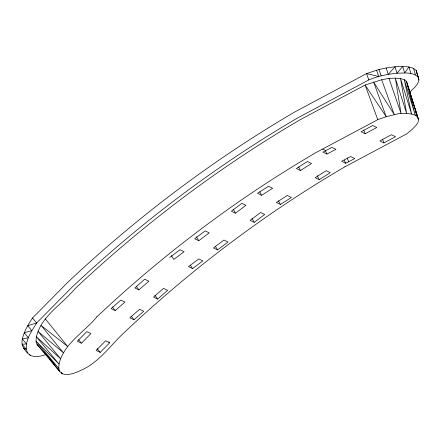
<?xml version="1.0" encoding="UTF-8"?>
<svg xmlns="http://www.w3.org/2000/svg" width="441" height="441" viewBox="0 0 441 441"><rect width="100%" height="100%" fill="white"/><g stroke="black" fill="none" stroke-linecap="round" stroke-linejoin="round"><path stroke-width="0.66" d="M418.222 121.799L418.454 119.241L406.547 81.497L404.314 79.683L400.527 78.553L395.34 78.134L388.99 78.415L381.68 79.755L365.109 85.014L300.42 119.583A1205.242 1059.442 -64 0 0 75.025 288.69C63.135 303.193 45.241 313.446 38.025 331.428C36.542 335.54 34.96 340.215 37.022 344.415L59.816 371.625L62.209 373.72C69.204 376.068 76.343 372.419 82.605 369.564C100.443 361.102 111.501 343.903 125.834 331.037A1167.222 1026.02 -64 0 1 344.939 166.797M46.079 354.498L40.528 356.119L34.845 356.604L30.473 355.562C25.396 351.626 20.457 345.937 22.337 339.03C24.128 331.334 28.196 324.488 32.54 317.983L68.013 282.08A1212.16 1065.528 -64 0 1 294.555 112.086L366.532 73.603L378.929 69.491L386.189 67.98L395.042 66.778L402.727 66.431L408.956 66.96L413.515 68.338L416.243 70.516L418.95 79.909C418.057 85.08 413.652 88.288 410.213 91.811M418.04 122.438L416.188 125.211L412.159 129.4L406.789 133.838L344.934 166.786M96.822 316.864C85.207 331.108 67.561 341.119 60.626 358.825C59.199 362.888 57.716 367.518 59.816 371.625L49.392 358.809M81.425 343.219L90.912 333.605L86.844 331.615L77.351 341.235L81.425 343.219L78.586 339.686M109.688 342.773L105.614 340.783L96.121 350.402L100.195 352.392L109.688 342.773L108.883 341.758M138.876 289.908L148.832 281.204L144.764 279.214L134.808 287.918L138.876 289.908L136.247 286.176M157.646 299.075L167.602 290.371L163.528 288.381L153.573 297.085L157.646 299.075L154.896 295.178M115.173 310.602L124.941 302.079L120.867 300.089L111.104 308.612L115.173 310.602L112.444 306.964M133.948 319.769L143.711 311.252L139.637 309.262L129.875 317.779L133.948 319.769L131.214 316.131M235.444 213.196L245.913 205.324L241.844 203.334L231.371 211.206L235.444 213.196L233.223 209.144M254.214 222.363L264.683 214.491L260.609 212.501L250.141 220.373L254.214 222.363L251.993 218.317M198.764 240.736L209.238 232.876L205.17 230.891L194.696 238.746L198.764 240.736L196.383 236.806M217.534 249.909L228.014 242.048L223.94 240.058L213.461 247.919L217.534 249.909L215.401 246.381M169.724 257.45L180.016 249.744L184.084 251.734L173.793 259.44L171.306 255.587M192.563 268.608L202.86 260.907L198.786 258.917L188.489 266.618L192.563 268.608L190.435 265.311M300.47 170.54L311.506 163.495L307.438 161.511L296.396 168.55L300.47 170.54L298.7 166.974M319.24 179.708L330.276 172.668L326.208 170.678L315.166 177.717L319.24 179.708L317.178 175.551M261.629 195.302L272.621 188.296L268.547 186.306L257.561 193.312L261.629 195.302L259.788 191.791M280.399 204.475L291.391 197.469L287.317 195.479L276.331 202.485L280.399 204.475L278.503 200.853M415.571 111.612L418.454 119.241L417.577 116.948L415.273 115.167L411.558 114.004L406.63 113.464L399.546 113.403L386.206 116.722L377.777 119.665L315.921 152.614A1167.222 1026.02 -64 0 0 96.816 316.858M365.131 133.755L376.774 127.526L372.706 125.536L361.058 131.765L365.131 133.755L363.72 129.979M383.902 142.923L395.544 136.699L391.47 134.709L379.828 140.933L383.902 142.923L382.49 139.147M416.243 70.516L418.14 77.01C412.555 71.74 404.017 73.107 396.999 73.245C387.341 74.176 377.81 76.188 368.825 79.909L297.372 118.094A1205.242 1059.442 -64 0 0 71.977 287.201L36.631 322.983C31.383 331.715 23.274 342.409 27.562 353.043M325.8 150.618L331.858 147.382L335.926 149.367L326.941 154.063L322.867 152.073L325.8 150.618L322.713 149.113M348.638 161.775L354.702 158.54L350.628 156.549L341.637 161.246L345.711 163.231L348.638 161.775L347.183 157.966M25.324 349.812L23.384 348.131L26.217 349.129L22.05 344.206L26.493 343.963L22.337 339.03L28.373 337.734L24.238 332.779L31.796 330.656L27.678 325.678L36.631 322.983L32.54 317.983M37.022 344.415L58.736 368.362L35.98 341.113L59.011 364.046L36.322 336.731L60.626 358.825L38.025 331.428L63.537 352.894L41.03 325.397L67.627 346.455L45.241 318.843M29.635 354.581L30.473 355.562M61.332 372.673L62.209 373.72L61.415 372.623M97.18 348.627L100.195 352.392M344.272 160.127L345.711 163.231M325.265 150.442L326.941 154.063M377.777 119.665L365.109 85.014L386.206 116.722L373.61 82.032L394.215 114.473L381.68 79.755M368.825 79.909L366.532 73.603L378.802 76.464L376.526 70.152M378.929 69.491L381.2 75.808M388.99 78.415L401.012 113.392L395.34 78.134L406.63 113.464L400.527 78.553L411.558 114.004L404.314 79.683L415.273 115.167L406.547 81.497L417.577 116.948L407.164 83.911M386.189 67.98L388.234 74.408L395.042 66.778L396.999 73.245L402.727 66.431L404.64 72.919L408.956 66.96L410.858 73.454M417.032 73.421L418.95 79.909M413.515 68.338L415.411 74.832"/></g></svg>
